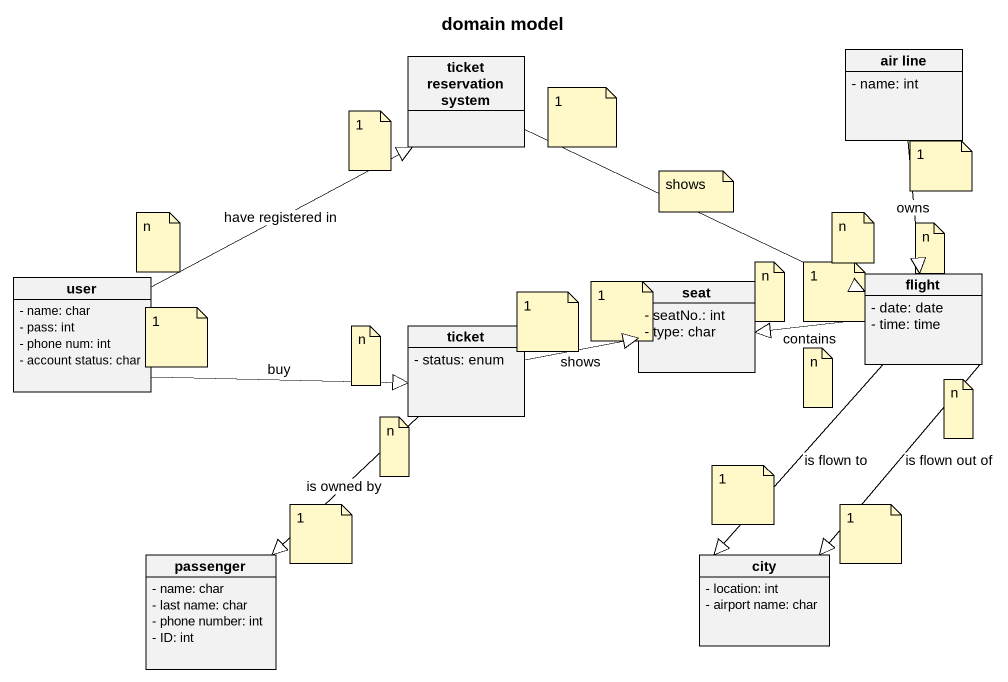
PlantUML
@startuml
title domain model
hide circle
hide empty members
skinparam classAttributeIconSize 0
class "ticket reservation system" as ticket_reservation_system
class "air line" as air_line {
  - name: int
}
class user {
  - name: char
  - pass: int
  - phone num: int
  - account status: char
}
class flight {
  - date: date
  - time: time
}
class ticket {
  - status: enum
}
class seat {
  - seatNo.: int
  - type: char
}
class passenger {
  - name: char
  - last name: char
  - phone number: int
  - ID: int
}
class city {
  - location: int
  - airport name: char
}
ticket_reservation_system -right-|> flight
air_line --|> flight : owns
user -up-|> ticket_reservation_system : have registered in
user -right-|> ticket : buy
flight -left-|> seat : contains
flight --|> city : is flown to
flight --|> city : is flown out of
ticket -right-|> seat : shows
ticket --|> passenger : is owned by
note as N1
  1
end note
note as N2
  1
end note
note as N3
  1
end note
note as N4
  n
end note
note as N5
  shows
end note
note as N6
  n
end note
note as N7
  n
end note
note as N8
  1
end note
note as N9
  n
end note
note as N10
  1
end note
note as N11
  n
end note
note as N12
  1
end note
note as N13
  1
end note
note as N14
  n
end note
note as N15
  n
end note
note as N16
  n
end note
note as N17
  1
end note
note as N18
  1
end note
note as N19
  1
end note
@enduml
